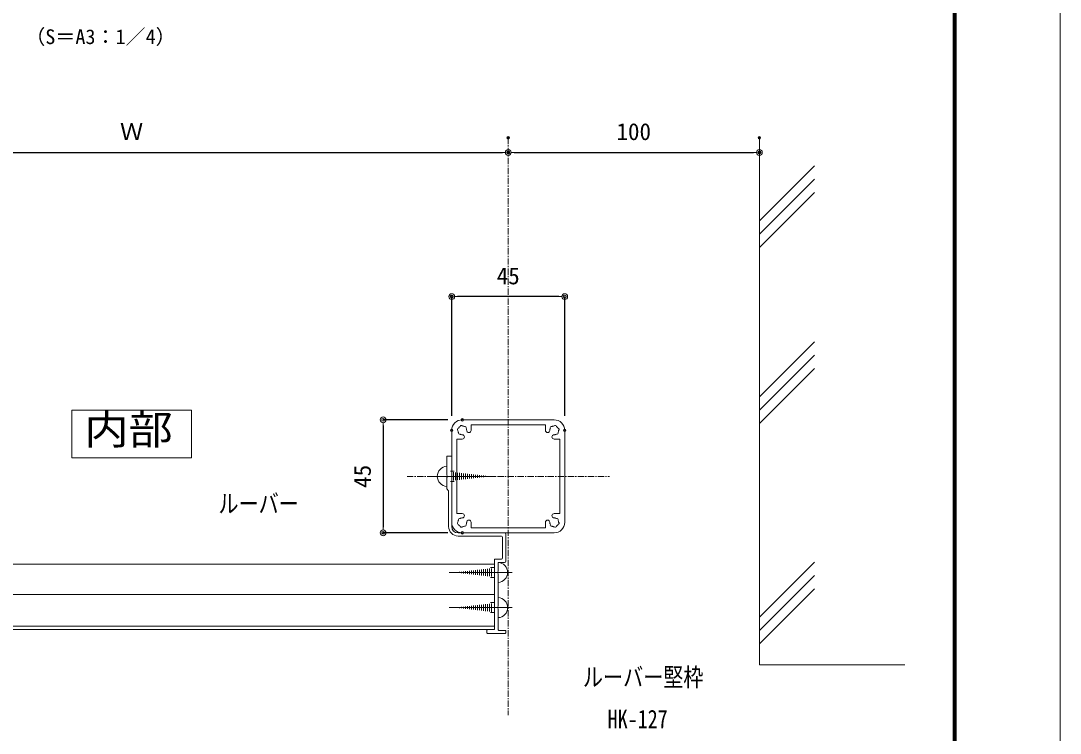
# Model space of a CAD drawing. Units: millimetres, scale not verified. Extents: x -1682 to 1682, y -1188 to 1188.
# Drawn here: x 854 to 1682, y -579 to -12 of the extents above; entities that cross this region are included whole.
import ezdxf
from ezdxf.enums import TextEntityAlignment as Align

# ---------------------------------------------------------------- set-up
doc = ezdxf.new("R2010")
doc.units = ezdxf.units.MM
doc.header["$LTSCALE"] = 4
doc.header["$PDMODE"] = 32
doc.header["$PDSIZE"] = 2
doc.linetypes.add('USER1', pattern=[2, 1.25, -0.25, 0.25, -0.25])
for name, color, linetype, lineweight in [('0-0_0', 7, 'Continuous', 18), ('0-1_DEFPOINTS', 7, 'Continuous', 18), ('0-5_WAKU', 7, 'Continuous', 18), ('0-7_2躯体線', 4, 'Continuous', 18), ('0-8_3中心線', 2, 'USER1', 18), ('0-9_41ｱﾙﾐ', 6, 'Continuous', 18), ('0-B_42ｱﾙﾐ部品', 6, 'Continuous', 18), ('0-C_P4-12', 7, 'Continuous', 18), ('0-D_4アルミ', 6, 'Continuous', 18), ('1-1_101', 7, 'Continuous', 18)]:
    doc.layers.add(name, color=color, linetype=linetype, lineweight=lineweight)
doc.layers.add('0-A_1手摺寸法', color=7, linetype='Continuous')
doc.styles.add('ＭＳ ゴシック', font='')
doc.styles.get('ＭＳ ゴシック').set_extended_font_data('MS Gothic')

# ---------------------------------------------------------------- blocks, each defined once
blk = doc.blocks.new('_ORIGIN2')
at = {"layer": '0-0_0'}
blk.add_line((-0.5, 0), (-1, 0), dxfattribs=at)
for radius in [0.5, 0.25]:
    blk.add_circle((0, 0), radius, dxfattribs=at)
blk = doc.blocks.new('D40')
at = {"layer": '0-1_DEFPOINTS'}
for p in [(684.776, 3511.444), (1284.776, 3511.444), (1284.776, 3499.789)]:
    blk.add_point(p, dxfattribs=at)
at = {"layer": '0-A_1手摺寸法'}
for p, q in [((684.776, 3499.944), (684.776, 3499.789)), ((689.376, 3499.789), (1280.176, 3499.789)), ((1284.776, 3499.944), (1284.776, 3499.789))]:
    blk.add_line(p, q, dxfattribs=at)
at = {"layer": '0-A_1手摺寸法', "xscale": 4.6, "yscale": 4.6, "rotation": 180}
blk.add_blockref('_ORIGIN2', (684.776, 3499.789), dxfattribs=at)
at = {"layer": '0-A_1手摺寸法', "xscale": 4.6, "yscale": 4.6}
blk.add_blockref('_ORIGIN2', (1284.776, 3499.789), dxfattribs=at)
at = {"layer": '0-A_1手摺寸法', "style": 'ＭＳ ゴシック'}
blk.add_text('Ｗ', height=13.49, dxfattribs=at).set_placement((975.576, 3505.539), align=Align.BOTTOM_LEFT)
blk = doc.blocks.new('D41')
at = {"layer": '0-1_DEFPOINTS'}
for p in [(1248.176, 3286.927), (1185.132, 3196.927), (1248.176, 3196.927)]:
    blk.add_point(p, dxfattribs=at)
at = {"layer": '0-A_1手摺寸法'}
for p, q in [((1236.676, 3286.927), (1185.132, 3286.927)), ((1185.132, 3282.327), (1185.132, 3201.527)), ((1236.676, 3196.927), (1185.132, 3196.927))]:
    blk.add_line(p, q, dxfattribs=at)
at = {"layer": '0-A_1手摺寸法', "xscale": 4.6, "yscale": 4.6}
for p, rotation in [((1185.132, 3286.927), 90), ((1185.132, 3196.927), 270)]:
    blk.add_blockref('_ORIGIN2', p, dxfattribs=dict(at, rotation=rotation))
at = {"layer": '0-A_1手摺寸法', "style": 'ＭＳ ゴシック'}
blk.add_text('45', height=13.49, rotation=90, dxfattribs=at).set_placement((1179.382, 3232.727), align=Align.BOTTOM_LEFT)
blk = doc.blocks.new('D43')
at = {"layer": '0-1_DEFPOINTS'}
for p in [(1239.776, 3384.973), (1239.776, 3278.527), (1329.776, 3278.527)]:
    blk.add_point(p, dxfattribs=at)
at = {"layer": '0-A_1手摺寸法'}
for p, q in [((1239.776, 3290.027), (1239.776, 3384.973)), ((1325.176, 3384.973), (1244.376, 3384.973)), ((1329.776, 3290.027), (1329.776, 3384.973))]:
    blk.add_line(p, q, dxfattribs=at)
at = {"layer": '0-A_1手摺寸法', "xscale": 4.6, "yscale": 4.6, "rotation": 180}
blk.add_blockref('_ORIGIN2', (1239.776, 3384.973), dxfattribs=at)
at = {"layer": '0-A_1手摺寸法', "xscale": 4.6, "yscale": 4.6}
blk.add_blockref('_ORIGIN2', (1329.776, 3384.973), dxfattribs=at)
at = {"layer": '0-A_1手摺寸法', "style": 'ＭＳ ゴシック'}
blk.add_text('45', height=13.49, dxfattribs=at).set_placement((1275.576, 3390.723), align=Align.BOTTOM_LEFT)
blk = doc.blocks.new('D34')
at = {"layer": '0-1_DEFPOINTS'}
for p in [(1284.776, 3511.444), (1484.776, 3511.444), (1484.776, 3499.789)]:
    blk.add_point(p, dxfattribs=at)
at = {"layer": '0-A_1手摺寸法'}
blk.add_line((1289.376, 3499.789), (1480.176, 3499.789), dxfattribs=at)
at = {"layer": '0-A_1手摺寸法', "xscale": 4.6, "yscale": 4.6, "rotation": 180}
blk.add_blockref('_ORIGIN2', (1284.776, 3499.789), dxfattribs=at)
at = {"layer": '0-A_1手摺寸法', "xscale": 4.6, "yscale": 4.6}
blk.add_blockref('_ORIGIN2', (1484.776, 3499.789), dxfattribs=at)
at = {"layer": '0-A_1手摺寸法', "style": 'ＭＳ ゴシック'}
blk.add_text('100', height=13.49, dxfattribs=at).set_placement((1370.976, 3505.539), align=Align.BOTTOM_LEFT)
blk = doc.blocks.new('HK-013')
at = {"layer": '0-B_42ｱﾙﾐ部品'}
for p, q in [((18.3, 22.5), (-18.3, 22.5)), ((-22.5, 18.3), (-22.5, -18.3)), ((-22.5, 18.3), (-22.5, 18.3)), ((14.8, 20.5), (-14.8, 20.5)), ((-14.8, 20.5), (-14.8, 18.3)), ((14.8, 20.5), (14.8, 18.3)), ((22.5, 18.3), (22.5, -18.3)), ((-20.5, 14.8), (-20.5, -14.8)), ((-18.3, 14.8), (-20.5, 14.8)), ((18.3, 14.8), (20.5, 14.8)), ((20.5, 14.8), (20.5, -14.8)), ((-18.3, -14.8), (-20.5, -14.8)), ((18.3, -14.8), (20.5, -14.8)), ((-22.5, -18.3), (-22.5, -18.3)), ((-14.8, -20.5), (-14.8, -18.3)), ((14.8, -20.5), (-14.8, -20.5)), ((14.8, -20.5), (14.8, -18.3)), ((18.3, -22.5), (-18.3, -22.5))]:
    blk.add_line(p, q, dxfattribs=at)
for centre, radius, start, end in [((-18.3, 18.3), 4.2, 90, 180), ((18.3, 18.3), 4.2, 0, 90), ((-19.749, 18.688), 0.5, 165, 232.97569), ((-19.749, 18.688), 0.5, 97.02431, 165), ((-18.3, 18.3), 1.75, 180.35889, 195), ((-18.3, 18.3), 1.75, 195, 209.64111), ((-19.361, 17.239), 0.5, 157.02431, 225), ((-18.3, 18.3), 1.75, 135, 149.64111), ((-19.361, 17.239), 0.5, 225, 292.97569), ((-18.3, 18.3), 1.75, 120.35889, 135), ((-18.688, 19.749), 0.5, 105, 172.97569), ((-18.3, 18.3), 1.75, 240.35889, 255), ((-18.688, 19.749), 0.5, 37.02431, 105), ((-18.3, 18.3), 1.75, 255, 270), ((-18.3, 18.3), 1.75, 75, 89.64111), ((-18.3, 18.3), 1.75, 60.35889, 75), ((-17.239, 19.361), 0.5, 45, 112.97569), ((-17.239, 19.361), 0.5, 337.02431, 45), ((-18.3, 18.3), 1.75, 15, 29.64111), ((-18.3, 18.3), 1.75, 0.35889, 15), ((-15.675, 18.3), 0.875, 180, 0), ((15.675, 18.3), 0.875, 180, 360), ((18.3, 18.3), 1.75, 165, 179.64111), ((18.3, 18.3), 1.75, 150.35889, 165), ((17.239, 19.361), 0.5, 135, 202.97569), ((17.239, 19.361), 0.5, 67.02431, 135), ((18.3, 18.3), 1.75, 105, 119.64111), ((18.3, 18.3), 1.75, 90.35889, 105), ((18.688, 19.749), 0.5, 75, 142.97569), ((18.3, 18.3), 1.75, 270, 285), ((18.3, 18.3), 1.75, 285, 299.64111), ((18.688, 19.749), 0.5, 7.02431, 75), ((19.361, 17.239), 0.5, 247.02431, 315), ((18.3, 18.3), 1.75, 45, 59.64111), ((18.3, 18.3), 1.75, 30.35889, 45), ((19.361, 17.239), 0.5, 315, 22.97569), ((19.749, 18.688), 0.5, 15, 82.97569), ((18.3, 18.3), 1.75, 330.35889, 345), ((18.3, 18.3), 1.75, 345, 359.64111), ((19.749, 18.688), 0.5, 307.02431, 15), ((-18.3, 15.675), 0.875, 270, 90), ((18.3, 15.675), 0.875, 90, 270), ((-18.3, -18.3), 1.75, 90, 105), ((-18.3, -15.675), 0.875, 270, 90), ((18.3, -15.675), 0.875, 90, 270), ((18.3, -18.3), 1.75, 75, 90), ((-18.3, -18.3), 4.2, 180, 270), ((-19.749, -18.688), 0.5, 127.02431, 195), ((-19.749, -18.688), 0.5, 195, 262.97569), ((-18.3, -18.3), 1.75, 165, 179.64111), ((-18.3, -18.3), 1.75, 150.35889, 165), ((-19.361, -17.239), 0.5, 135, 202.97569), ((-18.3, -18.3), 1.75, 210.35889, 225), ((-19.361, -17.239), 0.5, 67.02431, 135), ((-18.3, -18.3), 1.75, 225, 239.64111), ((-18.688, -19.749), 0.5, 187.02431, 255), ((-18.3, -18.3), 1.75, 105, 119.64111), ((-18.688, -19.749), 0.5, 255, 322.97569), ((-18.3, -18.3), 1.75, 270.35889, 285), ((-18.3, -18.3), 1.75, 285, 299.64111), ((-17.239, -19.361), 0.5, 247.02431, 315), ((-17.239, -19.361), 0.5, 315, 22.97569), ((-18.3, -18.3), 1.75, 330.35889, 345), ((-18.3, -18.3), 1.75, 345, 359.64111), ((-15.675, -18.3), 0.875, 360, 180), ((15.675, -18.3), 0.875, 0, 180), ((18.3, -18.3), 1.75, 180.35889, 195), ((18.3, -18.3), 1.75, 195, 209.64111), ((17.239, -19.361), 0.5, 157.02431, 225), ((17.239, -19.361), 0.5, 225, 292.97569), ((18.3, -18.3), 1.75, 240.35889, 255), ((18.3, -18.3), 1.75, 255, 269.64111), ((18.688, -19.749), 0.5, 217.02431, 285), ((18.3, -18.3), 4.2, 270, 360), ((18.3, -18.3), 1.75, 60.35889, 75), ((18.688, -19.749), 0.5, 285, 352.97569), ((19.361, -17.239), 0.5, 45, 112.97569), ((18.3, -18.3), 1.75, 300.35889, 315), ((18.3, -18.3), 1.75, 315, 329.64111), ((19.361, -17.239), 0.5, 337.02431, 45), ((19.749, -18.688), 0.5, 277.02431, 345), ((18.3, -18.3), 1.75, 15, 29.64111), ((18.3, -18.3), 1.75, 0.35889, 15), ((19.749, -18.688), 0.5, 345, 52.97569)]:
    blk.add_arc(centre, radius, start, end, dxfattribs=at)
blk = doc.blocks.new('A$C297F129C')
at = {"layer": '1-1_101'}
for p, q in [((0, 39.5), (0, 28.75)), ((19, 40), (0.5, 40)), ((1.25, 30), (1.25, 38.25)), ((1.75, 38.75), (19.003, 38.75)), ((4.3, 29.5), (1.75, 29.5)), ((4.5, 1.7), (4.5, 29.3)), ((0.5, 28.25), (2.8, 28.25)), ((0, 1), (0, 0.2)), ((2.8, 1.2), (0.2, 1.2)), ((0.2, 0), (7.3, 0)), ((7.3, 1.5), (4.7, 1.5)), ((7.5, 0.2), (7.5, 1.3))]:
    blk.add_line(p, q, dxfattribs=at)
for points in [[(23.5, 70.5), (21.5, 70.5), (21.5, 42.5)], [(22.753, 42.5), (22.753, 56.753), (23.5, 57.5), (23.5, 61.98), (23.2, 62.5), (23.5, 63.02), (23.5, 70.5)], [(3, 28.05), (3, 24.77), (3.3, 24.25), (3, 23.73), (3, 10.77), (3.3, 10.25), (3, 9.73), (3, 1.4)]]:
    blk.add_lwpolyline(points, dxfattribs=at)
for centre, radius, start, end in [((19, 42.5), 2.5, 270, 0), ((19.003, 42.5), 3.75, 270, 0), ((0.5, 39.5), 0.5, 90, 180), ((1.75, 38.25), 0.5, 90, 180), ((1.75, 30), 0.5, 180, 270), ((4.3, 29.3), 0.2, 0, 90), ((0.5, 28.75), 0.5, 180, 270), ((2.8, 28.05), 0.2, 0, 90), ((0.2, 1), 0.2, 90, 180), ((0.2, 0.2), 0.2, 180, 270), ((2.8, 1.4), 0.2, 270, 0), ((4.7, 1.7), 0.2, 180, 270), ((7.3, 1.3), 0.2, 0, 90), ((7.3, 0.2), 0.2, 270, 0)]:
    blk.add_arc(centre, radius, start, end, dxfattribs=at)
blk = doc.blocks.new('A$C3D1E4F94')
at = {"layer": '0-7_2躯体線'}
for p, q in [((8, 11), (8, 50.088)), ((7.64, 41.925), (8.36, 41.925)), ((7.82, 43.525), (8.18, 43.525)), ((6.742, 33.925), (9.258, 33.925)), ((6.921, 35.525), (9.079, 35.525)), ((7.101, 37.125), (8.899, 37.125)), ((7.281, 38.725), (8.719, 38.725)), ((7.461, 40.325), (8.539, 40.325)), ((5.843, 25.925), (10.157, 25.925)), ((6.022, 27.525), (9.978, 27.525)), ((6.202, 29.125), (9.798, 29.125)), ((6.382, 30.725), (9.618, 30.725)), ((6.562, 32.325), (9.438, 32.325)), ((4, 17), (4, 14)), ((4.944, 17.925), (11.056, 17.925)), ((5.124, 19.525), (10.876, 19.525)), ((5.303, 21.125), (10.697, 21.125)), ((5.483, 22.725), (10.517, 22.725)), ((5.663, 24.325), (10.337, 24.325)), ((12, 17), (12, 14)), ((4.764, 16.325), (11.236, 16.325))]:
    blk.add_line(p, q, dxfattribs=at)
blk.add_arc((8, 11.537), 8.018, 183.8385, 356.1615, dxfattribs=at)
at = {"layer": '0-D_4アルミ'}
blk.add_line((8, 0), (8, 30), dxfattribs=at)

msp = doc.modelspace()

# ---------------------------------------------------------------- linework, layer by layer
at = {"layer": '0-1_DEFPOINTS', "color": 5}
msp.add_lwpolyline([(1682, -1188), (1682, 1188), (-1682, 1188), (-1682, -1188)], close=True, dxfattribs=at)
at = {"layer": '0-5_WAKU'}
for p, q in [((1596.8, -1126.8), (1596.8, 1130.8)), ((1597.4, -1127.4), (1597.4, 1131.4)), ((1598, -1128), (1598, 1132)), ((1598.6, -1128.6), (1598.6, 1132.6)), ((1599.2, -1129.2), (1599.2, 1133.2))]:
    msp.add_line(p, q, dxfattribs=at)
at = {"layer": '0-7_2躯体線'}
for p, q in [((1486.19, -127.017), (1442.36, -170.847)), ((1486.19, -137.625), (1442.36, -181.456)), ((1486.19, -148.234), (1442.36, -192.064)), ((1486.19, -267.069), (1442.36, -310.899)), ((1486.19, -277.678), (1442.36, -321.508)), ((1486.19, -288.287), (1442.36, -332.117)), ((1486.19, -442.537), (1442.36, -486.367)), ((1486.19, -453.146), (1442.36, -496.976)), ((1486.19, -463.755), (1442.36, -507.585))]:
    msp.add_line(p, q, dxfattribs=at)
msp.add_lwpolyline([(1442.36, -104.65), (1442.36, -524.168), (1558.251, -524.168)], dxfattribs=at)
at = {"layer": '0-8_3中心線'}
for p, q in [((1242.36, -104.65), (1242.36, -564.168)), ((1161.746, -374.168), (1322.973, -374.168))]:
    msp.add_line(p, q, dxfattribs=at)
at = {"layer": '0-9_41ｱﾙﾐ'}
for p, q in [((653.36, -444.168), (1231.36, -444.168)), ((653.36, -468.168), (1231.36, -468.168)), ((653.36, -493.368), (1231.36, -493.368)), ((653.76, -496.168), (1231.36, -496.168))]:
    msp.add_line(p, q, dxfattribs=at)
at = {"layer": '0-C_P4-12'}
msp.add_line((894.697, -321.369), (894.697, -359.379), dxfattribs=at)
msp.add_lwpolyline([(894.697, -359.379), (990.022, -359.379), (990.022, -321.369), (894.697, -321.369)], dxfattribs=at)

# ---------------------------------------------------------------- block references
at = {"layer": '0-9_41ｱﾙﾐ', "xscale": -2, "yscale": 2}
msp.add_blockref('HK-013', (1242.36, -374.168), dxfattribs=at)
at = {"layer": '0-A_1手摺寸法'}
for name in ['D40', 'D34', 'D43', 'D41']:
    msp.add_blockref(name, (-42.416, -3616.095), dxfattribs=at)
at = {"layer": '0-A_1手摺寸法', "xscale": -2, "yscale": 2}
msp.add_blockref('A$C297F129C', (1240.36, -499.168), dxfattribs=at)
at = {"layer": '0-A_1手摺寸法', "xscale": -1}
for p, rotation in [((1182.36, -382.168), 270), ((1245.36, -442.668), 90), ((1245.36, -470.668), 90)]:
    msp.add_blockref('A$C3D1E4F94', p, dxfattribs=dict(at, rotation=rotation))

# ---------------------------------------------------------------- texts
at = {"layer": '0-0_0', "style": 'ＭＳ ゴシック'}
msp.add_text('（S＝A3：1／4）', height=11.73, dxfattribs=at).set_placement((857.64, -33.586), align=Align.BOTTOM_LEFT)
at = {"layer": '0-0_0', "style": 'ＭＳ ゴシック', "width": 0.8}
for s, p in [('ルーバー', (1011.567, -407.606)), ('ルーバー堅枠', (1301.864, -545.708)), ('HK-127', (1321.525, -579.06))]:
    msp.add_text(s, height=14.66, dxfattribs=at).set_placement(p, align=Align.BOTTOM_LEFT)
at = {"layer": '0-C_P4-12', "style": 'ＭＳ ゴシック', "width": 1.1}
msp.add_text('内部', height=23.46, dxfattribs=at).set_placement((904.756, -355.746), align=Align.BOTTOM_LEFT)

doc.saveas('drawing.dxf')
